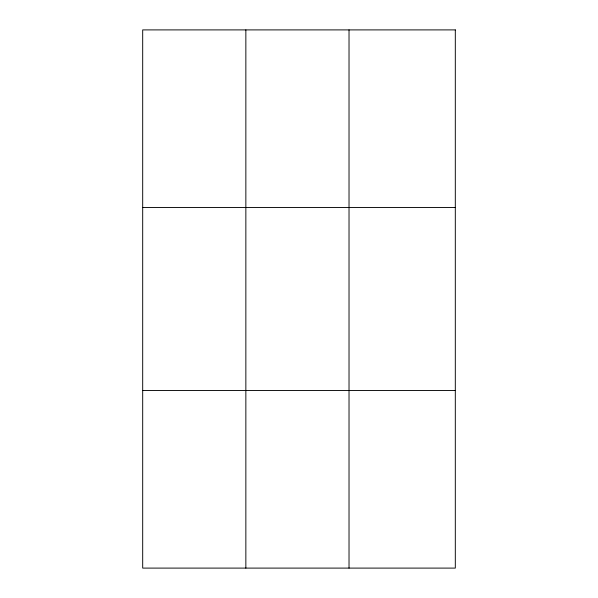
<?xml version="1.0" encoding="UTF-8"?>
<svg xmlns="http://www.w3.org/2000/svg" width="598" height="598" viewBox="0 0 598 598"><rect width="100%" height="100%" fill="white"/><g stroke="black" fill="none" stroke-linecap="round" stroke-linejoin="round"><path stroke-width="0.9" d="M245.853 29.9L245.853 568.1M349.023 29.9L349.023 568.1M142.69 207.506L455.31 207.506M142.69 390.494L455.31 390.494M455.31 29.9L455.31 568.1L142.69 568.1L142.69 29.9L455.31 29.9"/></g></svg>
